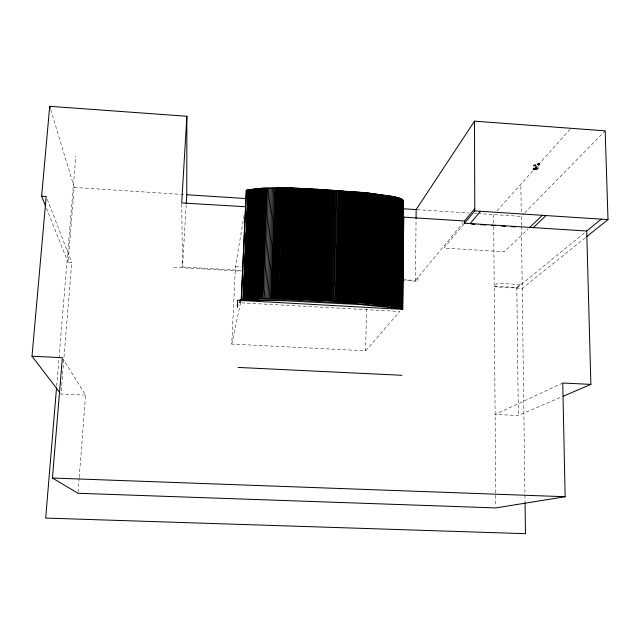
<?xml version="1.0" encoding="UTF-8"?>
<svg xmlns="http://www.w3.org/2000/svg" width="640" height="640" viewBox="0 0 640 640"><rect width="100%" height="100%" fill="white"/><g stroke="black" fill="none" stroke-linecap="round" stroke-linejoin="round"><path stroke-width="0.48" stroke-dasharray="3.2 2.4" d="M403.544 279.72L415.488 280.408L416.056 219.56M417.952 277.424L417.92 281.32L403.944 280.52M244.08 215.44L235.44 266.664L231.768 344.088L365.648 350.824L366.464 309.08M538.344 168.616L536.968 168.616L538.448 168.472M538.096 164.68C536.368 165.32 537.584 162.816 538.344 165.184L537.712 166.592L539.72 164.608L537.984 164.144M241.272 270.368L182.536 266.976L186.192 204.624M78.08 492.288L79.144 478.408M79.224 477.416L85.568 395.152L63.408 359.36M56.688 385.824L75.8 156.144M85.568 395.152L60.944 394.056L71.76 262.44L68.032 262.232L74.24 187.432L50.28 108.224M533.84 169.424L532.936 169.424L533.056 168.872L535.024 165.992L533.408 165.232L536.904 164.264M231.768 344.088L240.544 302.8M534.08 168.736L536.608 167.688L536.512 167.24M537.808 166.488L534.632 165.424M536.208 169.208L536.816 169.704M536.776 169.616L537.048 169.04M415.488 280.408L463.28 222.536M463.92 223.992L443.904 248.064L504.408 251.76L527.912 229.136M365.648 350.824L399.728 311.464L241.536 302.856M533.944 168.856L533.68 169.24L534.48 168.864M496.976 210.88L570.904 128.304M539.488 164.48L538.688 164.216L539.32 163.632M537.016 166.816L535.048 168.256M539.192 164.528L538.272 164.84M539.744 163.664L537.664 163.88M534.28 168.568L534.752 168.768C532.08 168.784 537.832 168.912 534.808 168.304M537.664 168.928L536.848 169.264M521.392 225.272L521.28 216.392L524.072 213.536M524.776 212.824L605.184 130.84M520.32 284.568L497.456 283.248L494.168 286.144L516.808 287.448L520.32 284.568L520.328 285.216M516.816 288.088L585.168 232.288M585.384 237.728L522.224 288.4L494.176 286.792M538.672 164.32L537.992 164.56L538.552 164.68M533.712 168.584L533.144 169.376L533.88 169.168M533.096 168.928L534.76 168.816M533.48 165.416L534.656 165.256M536.264 169.336L535.536 169.584M562.736 383.024L495.104 414.448L518.352 415.48L561.496 396.976M535.896 164.352L536.104 164.832L533.848 165.576M535.816 168.664L538.208 167.6L538.208 166.48M533.84 169.104L535.112 169.392M533.928 169.144L535.376 169.464L533.432 169.4M535.464 165.872C533.856 166.184 536.952 165.56 535.488 164.984M539.6 163.84L537.816 163.712L539.784 163.624M534.72 166.768L535.48 166.272L534.976 166.264M537.184 168.416L536.016 168.584M534.048 168.6L534.56 168.84M235.44 266.664L241.432 267.008M173.848 267.272L241.248 271.152M534 169L534.488 169.176M535.336 169.44L533.872 169.488M74.24 187.432L185.776 194.656M417.144 209.648L468.808 212.992M474.768 213.376L476.76 213.504M477.752 213.568L521.28 216.392M534.344 169.128L533.92 169.04M534.36 168.912L533.944 168.744M46.392 208.128L68.032 262.232M47.272 199.288L71.76 262.44M520.88 186.328L521.248 214.448M521.408 226.256L525.04 501.776M516.808 287.448L518.352 415.48M181.72 203.92L182.536 266.976M493.648 214.6L493.728 225.528M493.736 226.528L495.768 505.936"/><path stroke-width="0.96" d="M186.248 203.632L186.776 194.728L186.872 116.256L49.704 106.312L41.624 196.208L45.656 206.296M416.064 218.56L416.152 209.584L474.496 121.16L605.184 130.84L608 219.584L586.944 236.472M403.072 237.36L403.312 217.568L403.76 216.864L402.672 308.064L402.032 309.168L400.864 307.928L397.64 306.92L399.056 198.064L392.504 196.44L366.24 192.736L317.832 189.344C294.096 188.168 269.944 186.312 246.344 190.168L241.168 300.52L402.696 309.352L403.112 308.864L396.416 308.248A3.848 0.864 0.8 0 0 394.456 308L359.504 304.528L285.592 300.824A68.192 14.728 2.1 0 0 283.352 300.728L241.104 300.232L239.792 302.72L240.144 300.16L241.304 299.88L246.344 190.168M398.064 307.024L399.464 198.208L399.056 198.064M398.392 307.12L399.464 198.208M398.824 307.2L400.208 198.448L399.792 198.336M399.136 307.304L400.208 198.448M399.528 307.408L400.512 198.584M399.816 307.512L400.896 198.728M400.096 307.608L401.176 198.864M400.36 307.712L401.448 199M400.608 307.816L401.712 199.144M400.864 307.928L401.952 199.28M400.968 308.032L402.2 199.432M401.024 308.104L402.304 199.568M401.592 308.352L402.912 200.008L402.36 199.68M402.088 308.712L403.392 200.512L402.912 200.008M402.216 308.592L402.368 295.736M402.432 290.784L403 243.296M397.64 306.92L389.456 305.504L391.064 196.208M389.936 305.576L391.536 196.288M390.424 305.64L392.016 196.376M390.928 305.688L392.504 196.44M391.328 305.76L392.888 196.528M391.816 305.856L393.376 196.656M392.408 305.928L393.952 196.752M392.888 306L394.416 196.848M393.352 306.072L394.864 196.944M393.816 306.144L395.32 197.04M394.256 306.224L395.752 197.144M394.52 306.312L396.008 197.264M395.08 306.392L396.56 197.368M395.416 306.488L396.888 197.504M395.864 306.592L397.328 197.632M396.32 306.664L397.768 197.728M396.592 306.752L398.032 197.848M397.08 306.832L398.504 197.952M389.456 305.504L381.848 304.712L383.64 195.192M382.272 304.768L384.048 195.264M382.832 304.808L384.6 195.312M383.376 304.88L385.136 195.4M383.96 304.92L385.704 195.456M384.792 305.008L386.504 195.56M385.296 305.072L387.008 195.648M385.824 305.128L387.52 195.728M386.432 305.2L388.12 195.808M386.888 305.232L388.56 195.856M387.464 305.28L389.12 195.912M388.112 305.352L389.752 196.008M388.752 305.432L390.376 196.104M381.848 304.712L374.12 303.872L376.088 194.112M374.624 303.912L376.584 194.16M375.056 303.952L377.008 194.208M375.648 304.04L377.584 194.328M376.168 304.08L378.088 194.384M376.672 304.144L378.584 194.464M377.176 304.208L379.072 194.544M377.704 304.248L379.592 194.592M378.216 304.312L380.088 194.68M378.728 304.376L380.592 194.76M379.344 304.424L381.192 194.816M379.84 304.488L381.672 194.896M380.248 304.544L382.08 194.976M380.848 304.608L382.656 195.064M381.36 304.648L383.16 195.112M374.12 303.872L365.92 302.992L368.088 192.984M366.448 303.056L368.6 193.072M367 303.12L369.136 193.152M367.72 303.176L369.848 193.216M368.224 303.24L370.336 193.304M368.736 303.304L370.84 193.384M369.248 303.36L371.336 193.464M369.704 303.4L371.776 193.512M370.408 303.472L372.464 193.6M370.904 303.528L372.952 193.68M371.416 303.568L373.448 193.728M371.92 303.632L373.944 193.808M372.36 303.664L374.368 193.848M372.896 303.728L374.896 193.936M373.528 303.776L375.512 193.992M358.28 302.456L360.624 192.344M365.92 302.992L358.904 302.496L361.24 192.384M359.432 302.52L361.752 192.416M359.96 302.552L362.264 192.448M360.416 302.576L362.712 192.472M360.984 302.608L363.264 192.512M361.64 302.64L363.904 192.552M362.288 302.68L364.544 192.6M362.824 302.712L365.064 192.64M363.376 302.752L365.6 192.68M364.032 302.792L366.24 192.736M364.496 302.832L366.696 192.792M365.072 302.904L367.256 192.88M350.296 302.04L352.832 191.848M350.832 302.064L353.352 191.88M351.36 302.096L353.864 191.912M351.824 302.12L354.32 191.944M352.48 302.152L354.96 191.984M352.96 302.176L355.432 192.016M353.728 302.216L356.176 192.064M354.36 302.248L356.8 192.104M354.888 302.28L357.312 192.136M355.432 302.312L357.848 192.168M355.976 302.336L358.368 192.2M356.44 302.36L358.832 192.232M357.192 302.4L359.568 192.272M357.736 302.432L360.096 192.312M358.904 302.496L342.08 301.6L344.8 191.344M342.704 301.632L345.416 191.384M343.168 301.656L345.864 191.408M343.816 301.696L346.496 191.448M344.288 301.72L346.96 191.48M345.032 301.76L347.688 191.528M345.576 301.784L348.216 191.56M346.12 301.816L348.744 191.592M346.68 301.848L349.296 191.624M347.24 301.872L349.848 191.664M347.824 301.904L350.408 191.696M348.576 301.944L351.144 191.744M349.12 301.976L351.68 191.776M349.672 302L352.216 191.808M342.08 301.6L334.032 300.968L336.944 190.552M335.112 301.024L338 190.624M335.952 301.072L338.824 190.68M336.936 301.128L339.784 190.744M337.584 301.168L340.416 190.792M338.12 301.2L340.936 190.84M338.664 301.24L341.472 190.888M339.28 301.312L342.072 190.976M339.712 301.368L342.496 191.048M340.368 301.408L343.128 191.104M340.92 301.456L343.664 191.152M341.448 301.52L344.192 191.232M326.344 300.552L329.44 190.08M327.008 300.592L330.088 190.12M327.656 300.624L330.72 190.16M328.208 300.656L331.256 190.192M328.768 300.68L331.8 190.224M329.336 300.712L332.36 190.264M329.936 300.744L332.944 190.296M330.576 300.776L333.568 190.336M331.256 300.816L334.232 190.384M332.088 300.856L335.048 190.432M333.104 300.912L336.04 190.496M318.408 300.136L321.696 189.592M318.96 300.16L322.232 189.624M319.536 300.192L322.792 189.656M320.112 300.224L323.352 189.696M320.696 300.256L323.928 189.728M321.472 300.296L324.68 189.776M322.104 300.328L325.296 189.816M322.56 300.352L325.744 189.848M323.216 300.392L326.384 189.888M323.688 300.416L326.848 189.912M324.376 300.448L327.52 189.96M324.968 300.48L328.096 189.992M325.664 300.52L328.776 190.04M334.032 300.968L310.688 299.76L314.152 189.16M311.232 299.784L314.68 189.184M311.784 299.8L315.224 189.208M312.336 299.816L315.76 189.224M312.896 299.824L316.312 189.224M313.56 299.808L316.96 189.2M314.08 299.824L317.464 189.216M314.456 299.928L317.832 189.344M314.992 299.952L318.352 189.376M315.536 299.984L318.88 189.408M316.08 300.008L319.416 189.448M316.544 300.032L319.872 189.472M317.216 300.072L320.528 189.512M317.864 300.104L321.16 189.552M303.008 299.4L306.648 188.76M310.688 299.76L303.648 299.432L307.28 188.792M304.104 299.456L307.72 188.824M304.776 299.488L308.376 188.856M305.344 299.512L308.936 188.888M305.832 299.536L309.408 188.912M306.632 299.552L310.192 188.92M307.288 299.584L310.832 188.96M307.752 299.608L311.288 188.992M308.416 299.648L311.936 189.032M309.064 299.68L312.568 189.072M309.608 299.704L313.096 189.104M310.144 299.736L313.616 189.128M294.392 298.944L298.24 188.232M294.968 298.976L298.8 188.264M295.64 299.016L299.464 188.304M296.224 299.048L300.024 188.344M296.816 299.072L300.608 188.376M297.504 299.112L301.28 188.424M298.176 299.144L301.936 188.464M298.832 299.184L302.576 188.504M299.392 299.216L303.12 188.536M299.952 299.24L303.664 188.568M300.512 299.272L304.216 188.608M301.184 299.304L304.872 188.648M303.648 299.432L301.744 299.336L305.416 188.68M302.224 299.36L305.888 188.712M237.784 304.944L237.4 307.184L237.432 300.312L259.36 298.536L286.824 298.68L290.848 187.952M286.824 298.68L287.408 298.664L291.416 187.92M301.744 299.336L287.952 298.688L291.944 187.952M288.496 298.72L292.48 187.984M289.04 298.752L293.016 188.016M289.592 298.776L293.552 188.048M290.152 298.8L294.096 188.08M290.728 298.832L294.664 188.112M291.304 298.856L295.224 188.136M291.904 298.88L295.808 188.168M292.672 298.912L296.56 188.2M293.248 298.912L297.12 188.192M293.824 298.92L297.688 188.192M279.272 298.664L283.472 188.016M279.84 298.656L284.024 188M280.304 298.664L284.48 188.008M280.992 298.64L285.152 187.968M281.552 298.64L285.696 187.952M282.096 298.664L286.224 187.976M282.568 298.672L286.688 187.992M283.168 298.672L287.28 187.976M283.76 298.688L287.856 187.992M284.56 298.688L288.632 187.984M285.128 298.68L289.184 187.968M285.616 298.672L289.664 187.944M286.36 298.696L290.392 187.976M271.248 298.624L275.624 188.056M272.088 298.624L276.448 188.048M272.744 298.616L277.088 188.032M273.496 298.624L277.824 188.024M274.176 298.616L278.496 188.008M275.064 298.624L279.36 188.016M275.824 298.648L280.104 188.04M276.632 298.648L280.888 188.024M277.504 298.656L281.744 188.024M278.264 298.656L282.488 188.016M263.104 298.552L267.664 188.048M264.264 298.592L268.8 188.088M265.544 298.608L270.056 188.104M266.816 298.624L271.296 188.104M268.056 298.616L272.512 188.08M269.24 298.632L273.664 188.088M270.368 298.624L274.768 188.064M255.016 298.712L259.76 188.376M255.48 298.696L260.216 188.344M256.064 298.656L260.792 188.28M256.52 298.656L261.232 188.28M257.112 298.64L261.816 188.248M257.792 298.6L262.48 188.192M258.264 298.584L262.944 188.16M258.848 298.568L263.504 188.128M259.36 298.536L264.008 188.072M259.968 298.552L264.608 188.088M260.632 298.544L265.256 188.072M261.264 298.536L265.872 188.056M262.152 298.544L266.744 188.048M246.92 299.408L251.832 189.44M247.456 299.384L252.36 189.4M247.88 299.344L252.776 189.344M248.256 299.28L253.144 189.248M248.912 299.232L253.792 189.176M249.272 299.176L254.144 189.088M249.848 299.128L254.704 189.016M250.304 299.096L255.152 188.96M250.784 299.064L255.616 188.912M251.384 299.008L256.208 188.832M251.984 298.936L256.8 188.728M252.536 298.912L257.336 188.688M253.072 298.888L257.856 188.64M253.528 298.832L258.304 188.56M253.984 298.784L258.752 188.488M254.448 298.752L259.2 188.44M247.808 189.912L242.808 299.712L287.648 299.784L353.696 303.28L379.536 305.52A6.288 1.432 0.9 0 0 381.624 305.744L400.584 308.256L401.664 307.312L402.672 308.064L403.6 217.12L464.536 221.016L474.776 208.616M243.256 299.688L248.248 189.864M243.824 299.632L248.808 189.792M244.288 299.584L249.264 189.712M244.752 299.552L249.712 189.672M245.328 299.512L250.28 189.6M245.792 299.48L250.736 189.56M246.352 299.456L251.28 189.52M186.872 116.256L181.704 202.936L245.552 206.744M56.52 387.816L45.688 518.072L525.464 533.688L525.056 502.776M601.264 219.144L586.712 231.024L590.872 384.376L562.736 383.024L565.16 496.72L495.784 507.928L78 493.28L52.448 478.032L62.376 357.696L32 356.232L46.192 196.504L41.624 196.208M586.712 231.024L464.544 223.24L474.784 210.92L474.496 121.16M470.096 223.592L480.536 211.296M529.728 227.392L542.288 215.312M533.36 227.624L546.04 215.552M563.328 396.184L590.872 384.376M246.264 190.656L246.8 190.64M52.448 478.032L565.16 496.72M238.096 367.424L401.904 375.296M287.408 298.664L287.952 298.688M471.76 224.104L474.736 224.288M480.696 224.672L485.656 224.984M491.616 225.368L495.584 225.616M501.544 226L505.512 226.248M511.472 226.632L515.44 226.88M474.784 210.92L608 219.584M186.776 194.728L245.616 198.536M403.184 208.744L416.152 209.584M32 356.232L59.736 392.48M49.704 106.312L50.28 108.224M464.536 221.016L464.544 223.24"/></g></svg>
